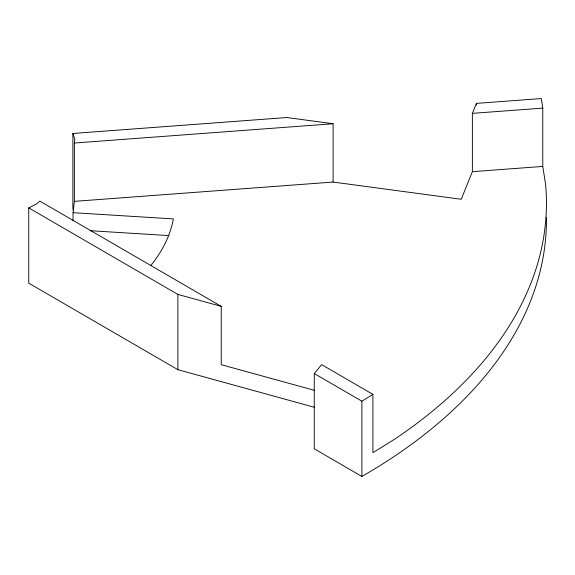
<?xml version="1.0" encoding="UTF-8"?>
<svg xmlns="http://www.w3.org/2000/svg" width="575" height="575" viewBox="0 0 575 575"><rect width="100%" height="100%" fill="white"/><g stroke="black" fill="none" stroke-linecap="round" stroke-linejoin="round"><path stroke-width="0.86" d="M73.047 220.714L73.047 212.685L74.369 201.351L74.369 143.031L74.822 139.157L72.881 133.472L286.832 117.523L333.112 123.74L333.112 182.059L461.236 199.281L472.37 171.673L472.37 113.361L476.387 103.392L541.276 98.555L542.778 108.114L542.778 166.427L545.589 184.359A626.319 361.603 0 0 1 394.472 439.3L372.902 452.676L372.902 394.364L321.641 364.622L314.266 373.556L314.266 448.816L361.891 476.445A626.319 361.603 0 0 0 546.415 217.328M361.891 476.445L361.891 401.185L372.902 394.364M314.561 407.33L177.883 369.682L28.75 283.152L28.75 207.891L36.498 203.988L39.833 201.113L221.231 306.36L221.231 364.679L314.582 390.389M74.369 143.031L333.112 123.74M472.37 113.361L542.778 108.114M74.369 201.351L333.112 182.059M472.37 171.673L542.778 166.427M73.047 212.685L173.384 218.917A254.732 147.071 0 0 1 150.621 265.779M90.067 230.69L168.906 235.585M28.75 207.891L177.883 294.422L221.231 306.36M314.266 373.556L361.891 401.185M73.435 210.357L72.881 208.732L72.881 133.472M476.387 103.392L476.387 105.182M177.883 294.422L177.883 369.682"/></g></svg>
